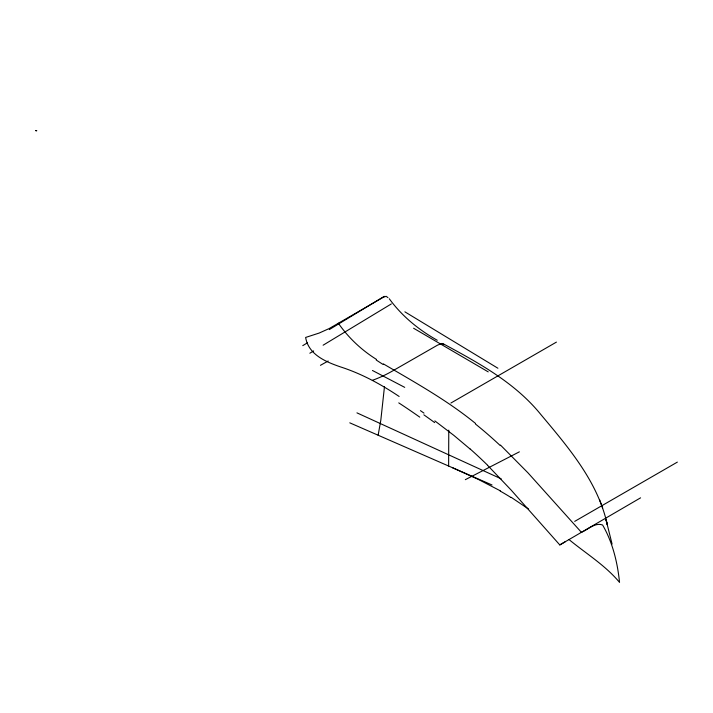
<?xml version="1.0" encoding="UTF-8"?>
<svg xmlns="http://www.w3.org/2000/svg" width="713" height="713" viewBox="0 0 713 713"><rect width="100%" height="100%" fill="white"/><g stroke="black" fill="none" stroke-linecap="round" stroke-linejoin="round"><path stroke-width="1.07" d="M448.629 466.017L448.771 430.153M384.476 386.606L380.822 420.162L378.14 435.224M387.943 297.642L386.17 296.305L383.059 297.401L329.246 328.524L319.139 333.069L305.627 337.445C308.515 354.709 325.868 361.874 340.475 366.892C361.5 373.665 380.849 384.209 399.137 396.464M302.767 345.645L307.499 342.775M329.299 329.584L384.262 296.332M309.852 353.229L313.64 350.93M323.123 345.199L391.348 303.916M487.603 465.357L511.016 489.929L559.794 544.928L640.577 497.834M559.794 544.928L565.106 541.835M450.892 403.032L556.425 342.106M574.696 521.381L677.35 462.113M320.44 365.323L328.158 361.019M465.331 479.671L519.376 451.837M35.65 130.613L36.8 130.729A33.039 4.421 32.4 0 1 35.588 130.568M349.789 422.836L492.041 484.992M452.434 467.683L478.512 479.493L500.348 490.838M356.946 412.863L501.221 478.86M372.453 370.475L404.726 387.364M443.031 343.675C478.512 362.864 514.893 382.533 540.775 414.449C568.288 447.283 597.931 481.649 607.28 524.634L605.97 519.527L612.084 544.09M413.611 328.247L488.227 371.883M404.877 311.831L497.897 368.229M437.247 340.253C418.629 329.771 401.918 316.109 389.289 298.774M383.362 363.888C414.957 382.364 447.122 400.26 475.58 423.486M511.185 497.326L528.609 509.073M376.455 359.405C361.42 350.012 348.407 337.712 338.301 323.158M420.429 410.635L423.985 413.121M434.841 420.893L453.887 435.402L470.188 449.101M568.956 539.509C585.952 553.529 605.364 565.347 619.535 582.387C617.556 562.726 612.61 542.103 602.592 525C595.132 522.192 588.002 529.581 581.416 532.326L527.959 472.826L500.473 445.072M443.798 344.531L441.819 343.461L437.532 345.145L393.986 370.136A154.24 88.938 -60.5 0 1 372.364 380.314M599.526 499.59L602.654 508.004M500.17 491.052A396.784 307.116 -30.3 0 1 511.007 497.514M475.482 424.039A330.77 189.293 59.8 0 1 500.303 445.607M470.206 449.021A322.133 183.945 59.8 0 1 487.63 465.277M423.852 414.823A708.508 398.344 59.2 0 1 434.663 422.595M398.763 402.881A621.879 360.029 60.4 0 1 419.752 417.141M383.157 364.495A364.165 281.35 80.3 0 1 376.232 360.02"/></g></svg>
